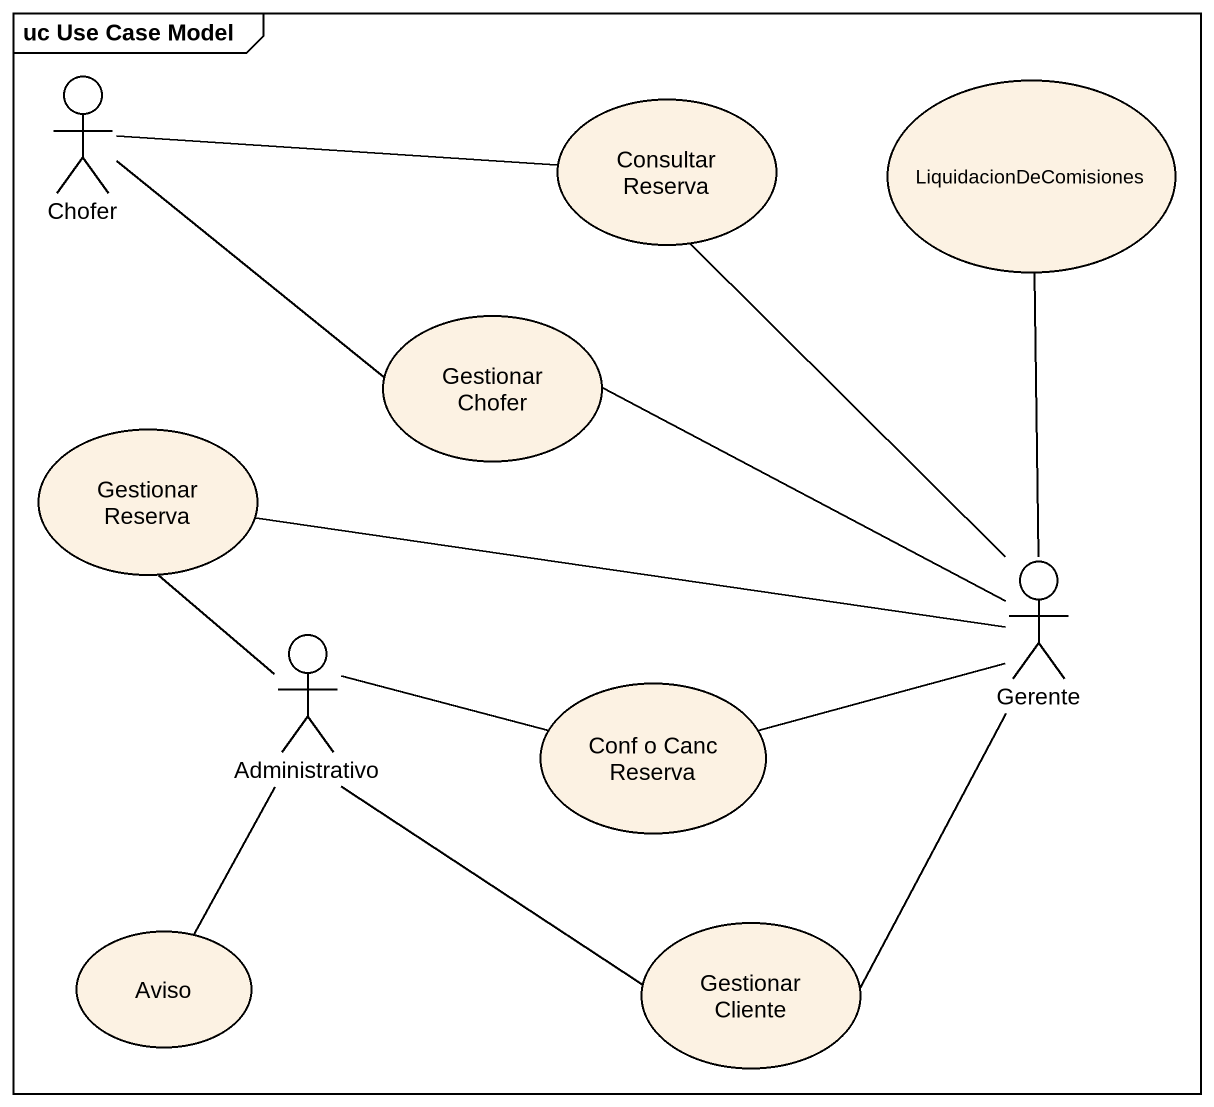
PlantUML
@startuml
mainframe uc Use Case Model
actor Chofer
usecase "Consultar Reserva" as Consultar_Reserva
usecase LiquidacionDeComisiones
usecase "Gestionar Chofer" as Gestionar_Chofer
usecase "Gestionar Reserva" as Gestionar_Reserva
actor Gerente
actor Administrativo
usecase "Conf o Canc Reserva" as Conf_o_Canc_Reserva
usecase Aviso
usecase "Gestionar Cliente" as Gestionar_Cliente
Chofer -right- Consultar_Reserva
Chofer -right- Gestionar_Chofer
Consultar_Reserva -- Gerente
Gestionar_Chofer -right- Gerente
Gestionar_Reserva -right- Gerente
Gestionar_Reserva -- Administrativo
Gerente -up- LiquidacionDeComisiones
Administrativo -right- Conf_o_Canc_Reserva
Administrativo -- Gestionar_Cliente
Conf_o_Canc_Reserva -right- Gerente
Aviso -up- Administrativo
Gestionar_Cliente -up- Gerente
@enduml
